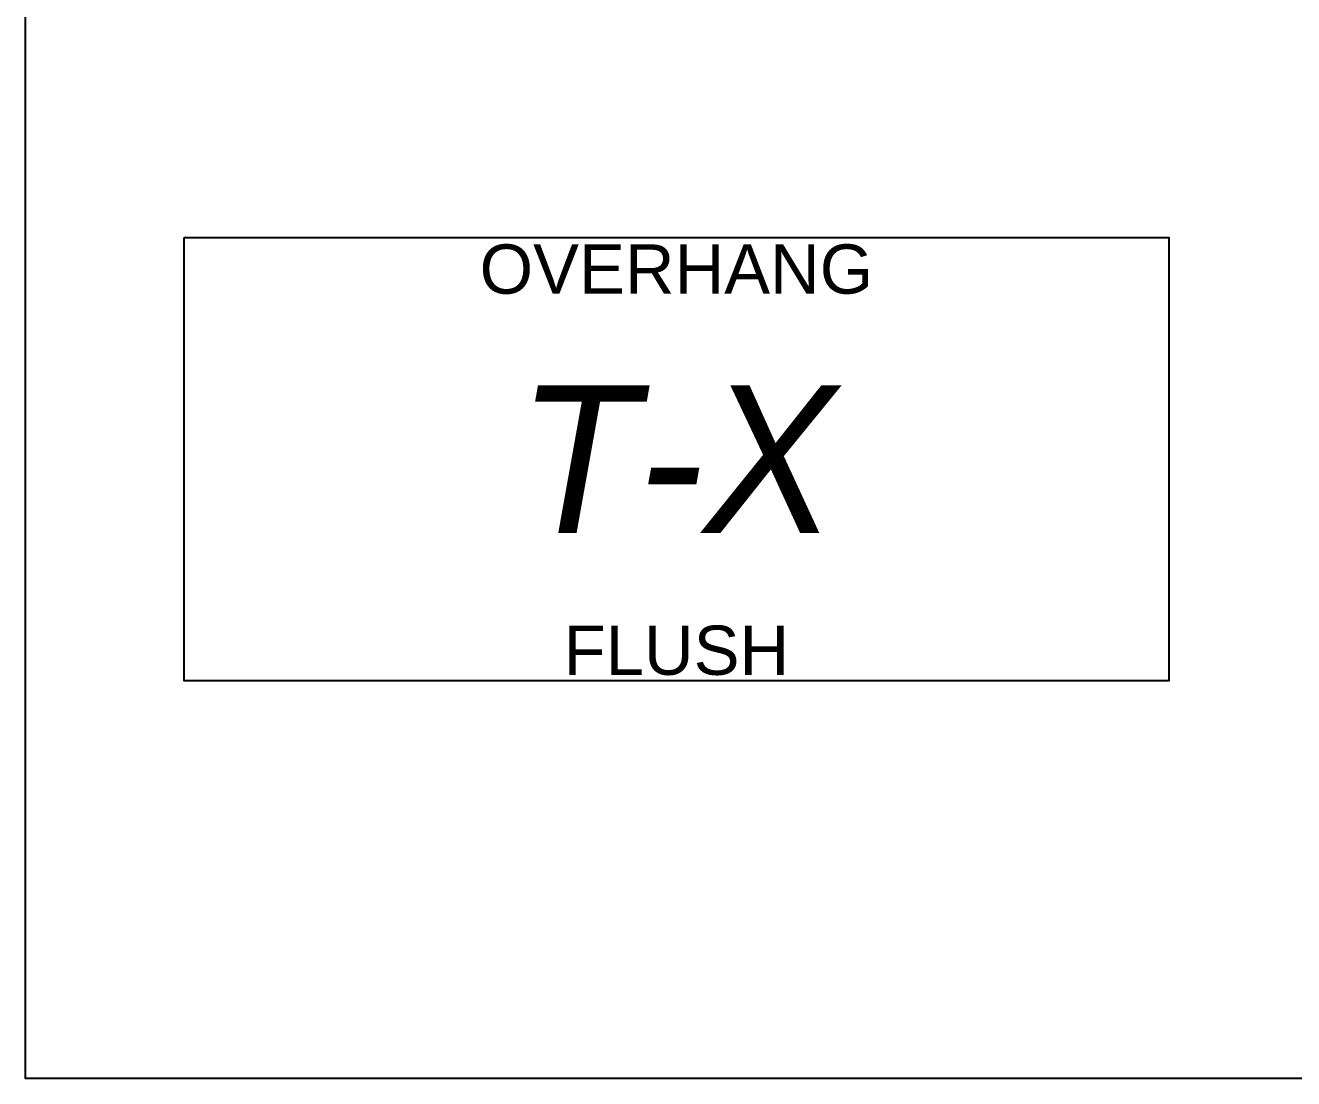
# Model space of a CAD drawing. Header units: inches. Extents: x 2832 to 8547, y -592 to 860.
# Drawn here: x 5754.1 to 5960.1, y 348.3 to 519.4 of the extents above; entities that cross this region are included whole.
import ezdxf
from ezdxf.enums import TextEntityAlignment as Align

# ---------------------------------------------------------------- set-up
doc = ezdxf.new("R2010")
doc.units = ezdxf.units.IN
doc.header["$LTSCALE"] = 5
doc.header["$MEASUREMENT"] = 0
doc.layers.add('FMTEXTA', color=4, linetype='Continuous')
doc.layers.add('FORMA', color=5, linetype='Continuous')
doc.styles.add('VBA_txt', font='arial.ttf', dxfattribs={"height": 2})
doc.styles.add('VBA_txt_sq', font='', dxfattribs={"height": 24})
doc.styles.get('VBA_txt_sq').set_extended_font_data('Square721 BdEx BT', italic=True)

# ---------------------------------------------------------------- blocks, each defined once
blk = doc.blocks.new('*U315')
at = {"layer": 'FORMA'}
blk.add_lwpolyline([(0, 72), (160, 72), (160, 0), (0, 0)], close=True, dxfattribs=at)
at = {"layer": 'FMTEXTA', "linetype": 'ByBlock', "style": 'VBA_txt'}
for tag, p in [('TOP', (80, 66.88)), ('BOT', (80, 4.97))]:
    blk.add_attdef(tag, text='', height=8, dxfattribs=at).set_placement(p, align=Align.MIDDLE)
at = {"layer": 'FMTEXTA', "linetype": 'ByBlock', "style": 'VBA_txt_sq'}
blk.add_attdef('TABLE_NAME', text='', height=24, dxfattribs=at).set_placement((80, 36), align=Align.MIDDLE_CENTER)

msp = doc.modelspace()

# ---------------------------------------------------------------- linework, layer by layer
at = {"linetype": 'ByBlock'}
msp.add_lwpolyline([(5754.06788, 825.85348), (6337.13964, 825.85348), (6337.13964, 348.30781), (5754.06788, 348.30781)], close=True, dxfattribs=at)

# ---------------------------------------------------------------- block references
msp.add_blockref('*U315', (5779.85514, 412.92188), dxfattribs=at).add_auto_attribs({'TABLE_NAME': 'T-X', 'TOP': 'OVERHANG', 'BOT': 'FLUSH'})

doc.saveas('drawing.dxf')
